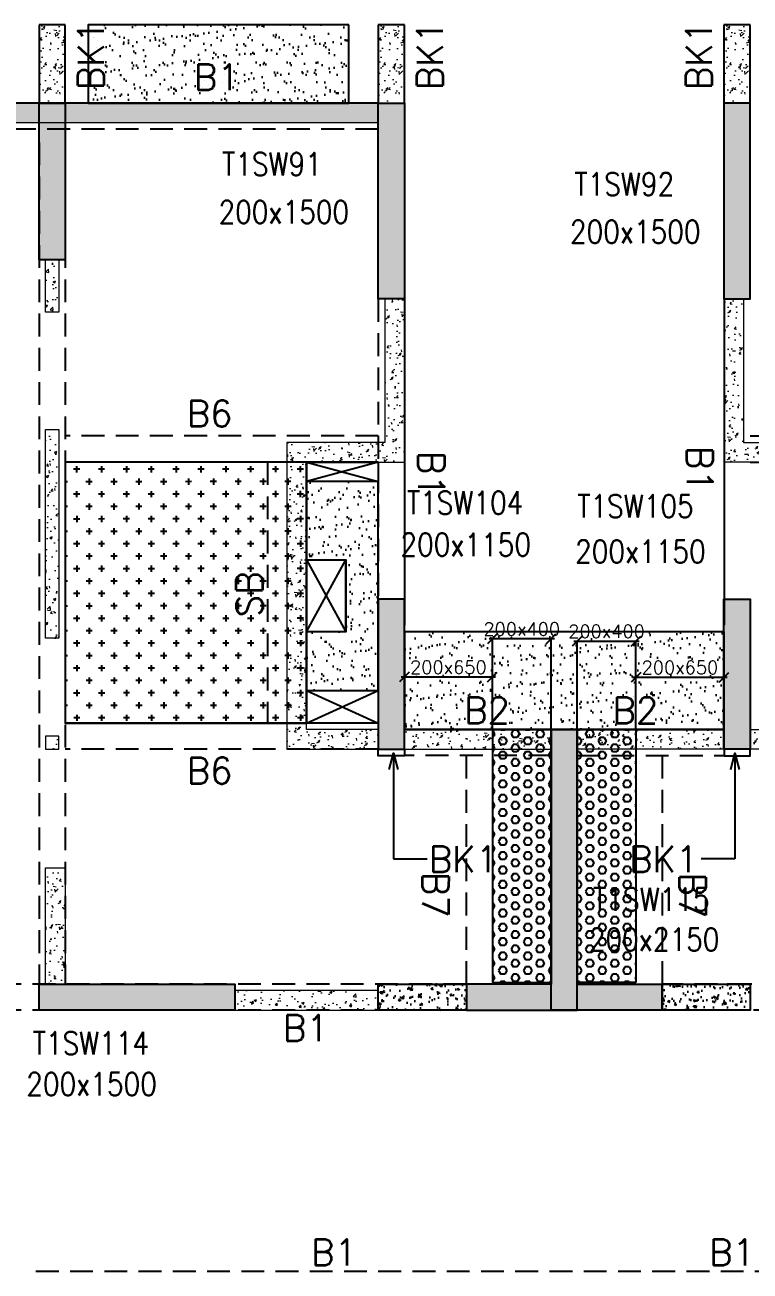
# Model space of a CAD drawing. Header units: millimetres. Extents: x 1078357 to 2594950, y -4969473 to -4636555.
# Drawn here: x 1769966 to 1775525, y -4667131 to -4657581 of the extents above; entities that cross this region are included whole.
import ezdxf

# ---------------------------------------------------------------- set-up
doc = ezdxf.new("R2010")
doc.units = ezdxf.units.MM
doc.header["$PDMODE"] = 35
for name, pattern in [('CONTINOUS', [0]), ('HIDDEN', [0.375, 0.25, -0.125]), ('New Retail block$0$CONTINOUS', [0])]:
    doc.linetypes.add(name, pattern=pattern)
doc.layers.get('0').update_dxf_attribs({"lineweight": 0})
doc.layers.get('Defpoints').update_dxf_attribs({"lineweight": 0})
for name, color, linetype, lineweight in [('A-_ANOTDIMA_D-', 6, 'Continuous', 13), ('COL. NO.', 30, 'Continuous', 25), ('COL. SIZE', 7, 'Continuous', 25), ('DIM', 9, 'Continuous', 25), ('HATCH', 8, 'Continuous', 30), ('RCC UPSTAND', 43, 'Continuous', 30), ('S-NON STR RCC WALL', 8, 'Continuous', 0)]:
    doc.layers.add(name, color=color, linetype=linetype, lineweight=lineweight)
for name, color, linetype in [('B-200x325', 201, 'HIDDEN'), ('B-200x375', 41, 'HIDDEN'), ('B-200x650', 241, 'HIDDEN'), ('B-300xSLAB THK.', 151, 'Continuous'), ('BK1-200x650', 241, 'HIDDEN'), ('DC BEAM NO.', 7, 'Continuous'), ('DROP SLAB', 8, 'Continuous'), ('NON STR. RCC WALL', 6, 'Continuous'), ('S-COLUMN_SHEAR WALL', 1, 'Continuous'), ('S-PROJECTION', 54, 'New Retail block$0$CONTINOUS'), ('SLAB FOLD', 8, 'Continuous')]:
    doc.layers.add(name, color=color, linetype=linetype)
doc.styles.add('Roman', font='romans')
doc.styles.add('ROMANS', font='romans.shx', dxfattribs={"width": 0.85})
doc.dimstyles.new('HARESH', dxfattribs={"dimtxt": 150, "dimasz": 75, "dimexe": 0, "dimexo": 0, "dimgap": 25, "dimtad": 1, "dimdec": 0, "dimdsep": 46, "dimtxsty": 'Roman', "dimblk": 'OBLIQUE', "dimcen": 225, "dimdle": 25, "dimclrd": 2, "dimclre": 2, "dimclrt": 7, "dimadec": 8, "dimazin": 1, "dimtfac": 1, "dimtdec": 0, "dimtmove": 0, "dimatfit": 0, "dimfxl": 1, "dimlwd": -1, "dimlwe": -1, "dimarcsym": 0})
pattern_1 = [(50, (-4642745.6, 23291591.78), (182.184669, -15.9390855), [19.05, -209.55]), (355, (-4642745.6, 23291591.78), (-35.2434214, 191.0568452), [15.24, -167.6405842]), (100.4514447, (-4642730.41, 23291590.45), (146.9412471, 175.1177519), [16.1900088, -178.0902446]), (46.1842, (-4642745.6, 23291642.58), (271.0790409, -42.042328), [28.575, -314.325]), (96.6355576, (-4642723, 23291639.08), (237.404134, 247.4261246), [24.2850231, -267.1356082]), (351.1841512, (-4642745.6, 23291642.58), (237.404134, 247.4261246), [22.859967, -251.459732]), (21, (-4642720.2, 23291629.88), (151.6143913, -102.2651982), [19.05, -209.55]), (326, (-4642720.2, 23291629.88), (61.8020283, 184.1879661), [15.24, -167.64]), (71.451445, (-4642707.56, 23291621.36), (213.4164193, 81.9227689), [16.1900088, -178.0899376]), (37.5, (-4642745.6, 23291591.78), (3.08860325, 84.55503887), [0, -165.608, 0, -170.18, 0, -168.275]), (7.5, (-4642745.6, 23291591.78), (66.8196625, 100.18057482), [0, -97.028, 0, -161.798, 0, -64.135]), (327.5, (-4642802.24, 23291591.78), (135.59059517, -5.728744), [0, -63.5, 0, -198.12, 0, -262.89]), (317.5, (-4642827.64, 23291591.78), (148.1291814, 25.42649103), [0, -82.55, 0, -131.572, 0, -186.69])]
pattern_2 = [(180, (1699349.81, -4476175.835), (-7e-15, -54.992613), [31.75, -63.5]), (300, (1699349.81, -4476175.835), (47.625, 27.496307), [31.75, -63.5]), (240, (1699318.06, -4476175.835), (47.625, -27.496307), [31.75, -63.5])]

# ---------------------------------------------------------------- blocks, each defined once
blk = doc.blocks.new('_Oblique')
at = {"color": 0, "linetype": 'ByBlock', "lineweight": -2}
blk.add_line((-0.5, -0.5), (0.5, 0.5), dxfattribs=at)
blk = doc.blocks.new('*D1420')
at = {"layer": 'Defpoints', "color": 0, "ltscale": 700, "transparency": 16777216}
for p in [(1773549.3, -4662285.3), (1773549.3, -4662980.3, 0), (1773999.4, -4662980.3, 0)]:
    blk.add_point(p, dxfattribs=at)
at = {"layer": 'DIM', "color": 2, "ltscale": 700, "transparency": 16777216}
for p, q in [((1774024.4, -4662285.3), (1773524.3, -4662285.3)), ((1773549.3, -4662980.3), (1773549.3, -4662285.3)), ((1773999.4, -4662980.3), (1773999.4, -4662285.3))]:
    blk.add_line(p, q, dxfattribs=at)
at = {"layer": 'DIM', "color": 2, "ltscale": 700, "transparency": 16777216, "xscale": 75, "yscale": 75, "zscale": 75, "rotation": 180}
blk.add_blockref('_Oblique', (1773549.3, -4662285.3), dxfattribs=at)
at = {"layer": 'DIM', "color": 2, "ltscale": 700, "transparency": 16777216, "xscale": 75, "yscale": 75, "zscale": 75}
blk.add_blockref('_Oblique', (1773999.4, -4662285.3), dxfattribs=at)
at = {"layer": 'DIM', "color": 7, "ltscale": 700, "transparency": 16777216, "insert": (1773774.4, -4662210.3), "char_height": 150, "attachment_point": 5, "style": 'Roman'}
blk.add_mtext('{\\H0.666667x;200x400}', dxfattribs=at)
blk = doc.blocks.new('*D1421')
at = {"layer": 'Defpoints', "color": 0, "ltscale": 700, "transparency": 16777216}
for p in [(1772874.7, -4662578.2), (1772874.7, -4662980.3, 0), (1773549.3, -4662980.3, 0)]:
    blk.add_point(p, dxfattribs=at)
at = {"layer": 'DIM', "color": 2, "ltscale": 700, "transparency": 16777216}
for p, q in [((1773574.3, -4662578.2), (1772849.7, -4662578.2)), ((1772874.7, -4662980.3), (1772874.7, -4662578.2)), ((1773549.3, -4662980.3), (1773549.3, -4662578.2))]:
    blk.add_line(p, q, dxfattribs=at)
at = {"layer": 'DIM', "color": 2, "ltscale": 700, "transparency": 16777216, "xscale": 75, "yscale": 75, "zscale": 75, "rotation": 180}
blk.add_blockref('_Oblique', (1772874.7, -4662578.2), dxfattribs=at)
at = {"layer": 'DIM', "color": 2, "ltscale": 700, "transparency": 16777216, "xscale": 75, "yscale": 75, "zscale": 75}
blk.add_blockref('_Oblique', (1773549.3, -4662578.2), dxfattribs=at)
at = {"layer": 'DIM', "color": 7, "ltscale": 700, "transparency": 16777216, "insert": (1773212, -4662503.2), "char_height": 150, "attachment_point": 5, "style": 'Roman'}
blk.add_mtext('{\\H0.666667x;200x650}', dxfattribs=at)
blk = doc.blocks.new('*D1422')
at = {"layer": 'Defpoints', "color": 0, "ltscale": 700, "transparency": 16777216}
for p in [(1774649.6, -4662303.5), (1774199.5, -4662980.3, 0), (1774649.6, -4662980.3, 0)]:
    blk.add_point(p, dxfattribs=at)
at = {"layer": 'DIM', "color": 2, "ltscale": 700, "transparency": 16777216}
for p, q in [((1774174.5, -4662303.5), (1774674.6, -4662303.5)), ((1774199.5, -4662980.3), (1774199.5, -4662303.5)), ((1774649.6, -4662980.3), (1774649.6, -4662303.5))]:
    blk.add_line(p, q, dxfattribs=at)
at = {"layer": 'DIM', "color": 2, "ltscale": 700, "transparency": 16777216, "xscale": 75, "yscale": 75, "zscale": 75, "rotation": 180}
blk.add_blockref('_Oblique', (1774199.5, -4662303.5), dxfattribs=at)
at = {"layer": 'DIM', "color": 2, "ltscale": 700, "transparency": 16777216, "xscale": 75, "yscale": 75, "zscale": 75}
blk.add_blockref('_Oblique', (1774649.6, -4662303.5), dxfattribs=at)
at = {"layer": 'DIM', "color": 7, "ltscale": 700, "transparency": 16777216, "insert": (1774424.5, -4662228.5), "char_height": 150, "attachment_point": 5, "style": 'Roman'}
blk.add_mtext('{\\H0.666667x;200x400}', dxfattribs=at)
blk = doc.blocks.new('*D1423')
at = {"layer": 'Defpoints', "color": 0, "ltscale": 700, "transparency": 16777216}
for p in [(1775324.5, -4662580.2), (1774649.6, -4662980.3, 0), (1775324.5, -4662980.3, 0)]:
    blk.add_point(p, dxfattribs=at)
at = {"layer": 'DIM', "color": 2, "ltscale": 700, "transparency": 16777216}
for p, q in [((1774624.6, -4662580.2), (1775349.5, -4662580.2)), ((1774649.6, -4662980.3), (1774649.6, -4662580.2)), ((1775324.5, -4662980.3), (1775324.5, -4662580.2))]:
    blk.add_line(p, q, dxfattribs=at)
at = {"layer": 'DIM', "color": 2, "ltscale": 700, "transparency": 16777216, "xscale": 75, "yscale": 75, "zscale": 75, "rotation": 180}
blk.add_blockref('_Oblique', (1774649.6, -4662580.2), dxfattribs=at)
at = {"layer": 'DIM', "color": 2, "ltscale": 700, "transparency": 16777216, "xscale": 75, "yscale": 75, "zscale": 75}
blk.add_blockref('_Oblique', (1775324.5, -4662580.2), dxfattribs=at)
at = {"layer": 'DIM', "color": 7, "ltscale": 700, "transparency": 16777216, "insert": (1774987, -4662505.2), "char_height": 150, "attachment_point": 5, "style": 'Roman'}
blk.add_mtext('{\\H0.666667x;200x650}', dxfattribs=at)
blk = doc.blocks.new('G$CD63B60BD')
at = {"layer": 'COL. NO.', "linetype": 'Continuous', "style": 'ROMANS', "width": 0.85}
for s, p in [('T1SW91', (74827, 15346.4, -320.4)), ('T1SW92', (77527.8, 15192.3, -320.4)), ('T1SW104', (76243.9, 12750.9, -320.4)), ('T1SW105', (77549.6, 12724.9, -320.4)), ('T1SW115', (77671.7, 9711.4, -320.4)), ('T1SW114', (73375.6, 8609.2, -320.4))]:
    blk.add_text(s, height=175, dxfattribs=at).set_placement(p)
at = {"layer": 'COL. SIZE', "linetype": 'Continuous', "style": 'ROMANS', "width": 0.85}
for s, p in [('200x1500', (74800.3, 14978.9, -320.4)), ('200x1500', (77494, 14827.7, -320.4)), ('200x1150', (76194.8, 12430, -320.4)), ('200x1150', (77533.7, 12377.4, -320.4)), ('200x2150', (77639.1, 9404, -320.4)), ('200x1500', (73326.5, 8295.7, -320.4))]:
    blk.add_text(s, height=175, dxfattribs=at).set_placement(p)

msp = doc.modelspace()

# ---------------------------------------------------------------- hatches: boundary and pattern name
at = {"layer": 'DROP SLAB'}
h = msp.add_hatch(dxfattribs=at)
h.set_pattern_fill('CROSS', color=8, scale=15, angle=179.96921)
h.set_pattern_definition([(180.03079016, (-2664991.8, 14063544.76), (-95.1987999, -95.3011726), [47.625, -142.875]), (270.03079016, (-2665015.62, 14063568.56), (95.3011726, -95.1987999), [47.625, -142.875])])
h.paths.add_polyline_path([(1772124.4, -4660931.1), (1770274.6, -4660931.1), (1770274.6, -4662930.9), (1772124.4, -4662930.9)])
at = {"layer": 'HATCH'}
h = msp.add_hatch(dxfattribs=at)
h.set_pattern_fill('AR-SAND', color=8, scale=3, angle=179.97015)
h.set_pattern_definition([(37.4701541, (-1203908.67, 9329389.39), (-4.7236114, 146.8264517), [0, -115.824, 0, -129.54, 0, -123.825]), (7.4701541, (-1203908.67, 9329389.4), (134.9689868, 214.9772528), [0, -62.484, 0, -104.394, 0, -40.005]), (327.4701541, (-1204002.4, 9329389.44), (237.2979035, 0.3075449), [0, -38.1, 0, -137.16, 0, -179.07]), (317.4701541, (-1204002.4, 9329389.44), (229.1017424, 66.759465), [0, -19.05, 0, -89.916, 0, -102.87])])
h.paths.add_polyline_path([(1772449.9, -4657580.9), (1770449.9, -4657580.9), (1770449.9, -4658180.8), (1772449.9, -4658180.8)])
h = msp.add_hatch(dxfattribs=at)
h.set_pattern_fill('AR-SAND', color=8, scale=3, angle=0.02985)
h.set_pattern_definition([(37.47015413, (-3259358.95, 18697427.78), (-4.72361136, 146.8264517), [0, -115.824, 0, -129.54, 0, -123.825]), (7.4701541, (-3259358.95, 18697427.78), (134.9689868, 214.9772528), [0, -62.484, 0, -104.394, 0, -40.005]), (327.4701541, (-3259452.67, 18697427.83), (237.2979035, 0.3075449), [0, -38.1, 0, -137.16, 0, -179.07]), (317.4701541, (-3259452.67, 18697427.83), (229.1017424, 66.759465), [0, -19.05, 0, -89.916, 0, -102.87])])
h.paths.add_polyline_path([(1772674.1, -4661080.8), (1772124.1, -4661080.8), (1772124.1, -4661680.9), (1772424, -4661680.9), (1772424, -4662230.8), (1772124.1, -4662230.8), (1772124.1, -4662680.8), (1772674, -4662680.8)])
h = msp.add_hatch(dxfattribs=at)
h.set_pattern_fill('AR-SAND', color=8, scale=3, angle=179.97015)
h.set_pattern_definition([(37.4701541, (-2301133.3, 14013358.49), (-4.72361136, 146.8264517), [0, -115.824, 0, -129.54, 0, -123.825]), (7.4701541, (-2301133.3, 14013358.5), (134.9689868, 214.9772528), [0, -62.484, 0, -104.394, 0, -40.005]), (327.4701541, (-2301227.02, 14013358.54), (237.2979035, 0.3075449), [0, -38.1, 0, -137.16, 0, -179.07]), (317.4701541, (-2301227.02, 14013358.54), (229.1017424, 66.759465), [0, -19.05, 0, -89.916, 0, -102.87])])
h.paths.add_polyline_path([(1775325, -4662230.8), (1772875, -4662230.8), (1772875, -4662980.8), (1775325, -4662980.8)])
h = msp.add_hatch(dxfattribs=at)
h.set_pattern_fill('AR-SAND', color=8, scale=3, angle=179.97015)
h.set_pattern_definition([(37.4701541, (-2301133.39, 14013358.49), (-4.72361136, 146.8264517), [0, -115.824, 0, -129.54, 0, -123.825]), (7.4701541, (-2301133.39, 14013358.5), (134.9689868, 214.9772528), [0, -62.484, 0, -104.394, 0, -40.005]), (327.4701541, (-2301227.11, 14013358.54), (237.2979035, 0.3075449), [0, -38.1, 0, -137.16, 0, -179.07]), (317.4701541, (-2301227.11, 14013358.54), (229.1017424, 66.759465), [0, -19.05, 0, -89.916, 0, -102.87])])
h.paths.add_polyline_path([(1775324.9, -4662380.9), (1772874.9, -4662380.9), (1772874.9, -4662980.8), (1775324.9, -4662980.8)])
at = {"layer": 'RCC UPSTAND'}
h = msp.add_hatch(dxfattribs=at)
h.set_pattern_fill('AR-CONC', color=8, scale=20, angle=90)
h.set_pattern_definition([(140, (-1435700.34, -7202350.43), (12.550427, 143.4520365), [15, -165]), (85, (-1435700.34, -7202350.43), (-150.438427, -27.7502667), [12, -132]), (190.4514445, (-1435699.3, -7202338.48), (-137.887998, 115.7017693), [12.7480384, -140.2284224]), (136.1842, (-1435740.34, -7202350.43), (33.103856, 213.448266), [22.5, -247.5]), (186.6356355, (-1435737.59, -7202332.65), (-194.82372, 186.932389), [19.122068, -210.342752]), (81.184164, (-1435740.34, -7202350.43), (-194.82372, 186.932389), [18, -198]), (111, (-1435730.34, -7202330.43), (80.523778, 119.3814104), [15, -165]), (56, (-1435730.34, -7202330.43), (-145.030009, 48.6630664), [12, -132]), (161.4514447, (-1435723.63, -7202320.49), (-64.5062306, 168.0444753), [12.748038, -140.2284224]), (127.5, (-1435700.345, -7202350.435), (-66.57877077, 2.43197106), [0, -130.4, 0, -134, 0, -132.5]), (97.5, (-1435700.345, -7202350.435), (-78.8823424, 52.6139075), [0, -76.4, 0, -127.4, 0, -50.5]), (57.5, (-1435700.345, -7202395.035), (4.51097435, 106.7644872), [0, -50, 0, -156, 0, -207]), (47.5, (-1435700.34, -7202415.035), (-20.0209965, 116.6372339), [0, -65, 0, -103.6, 0, -147])])
h.paths.add_polyline_path([(1773349.7, -4664931), (1773349.7, -4665131), (1772674.7, -4665130.9), (1772674.7, -4664930.9)])
h = msp.add_hatch(dxfattribs=at)
h.set_pattern_fill('AR-CONC', color=8, scale=20, angle=90)
h.set_pattern_definition([(140, (-1434175.35, -7202350.44), (12.550427, 143.4520365), [15, -165]), (85, (-1434175.35, -7202350.44), (-150.438427, -27.7502667), [12, -132]), (190.4514445, (-1434174.3, -7202338.48), (-137.887998, 115.7017693), [12.7480384, -140.2284224]), (136.1842, (-1434215.35, -7202350.44), (33.103856, 213.448266), [22.5, -247.5]), (186.6356355, (-1434212.59, -7202332.65), (-194.82372, 186.932389), [19.122068, -210.342752]), (81.184164, (-1434215.35, -7202350.44), (-194.82372, 186.932389), [18, -198]), (111, (-1434205.35, -7202330.44), (80.523778, 119.3814104), [15, -165]), (56, (-1434205.35, -7202330.44), (-145.030009, 48.6630664), [12, -132]), (161.4514447, (-1434198.64, -7202320.49), (-64.5062306, 168.0444753), [12.748038, -140.2284224]), (127.5, (-1434175.346, -7202350.436), (-66.57877077, 2.43197106), [0, -130.4, 0, -134, 0, -132.5]), (97.5, (-1434175.346, -7202350.436), (-78.8823424, 52.6139075), [0, -76.4, 0, -127.4, 0, -50.5]), (57.5, (-1434175.346, -7202395.036), (4.51097435, 106.7644872), [0, -50, 0, -156, 0, -207]), (47.5, (-1434175.35, -7202415.04), (-20.0209965, 116.6372339), [0, -65, 0, -103.6, 0, -147])])
h.paths.add_polyline_path([(1775524.7, -4664930.9), (1775524.7, -4665130.9), (1774849.7, -4665131), (1774849.7, -4664931)])
at = {"layer": 'S-COLUMN_SHEAR WALL', "lineweight": 25}
h = msp.add_hatch(color=1, dxfattribs=at)
h.dxf.hatch_style = 1
h.paths.add_polyline_path([(1770074.7, -4659380.9), (1770274.7, -4659380.9), (1770274.7, -4658180.9), (1770074.7, -4658180.9)])
at = {"layer": 'S-COLUMN_SHEAR WALL', "lineweight": 25, "extrusion": (-1.00316e-06, 2.11765e-11, 1)}
h = msp.add_hatch(color=1, dxfattribs=at)
h.dxf.hatch_style = 1
h.paths.add_polyline_path([(1772674.7, -4658180.9), (1772874.7, -4658180.9), (1772874.7, -4659680.8), (1772674.7, -4659680.8)])
at = {"layer": 'S-COLUMN_SHEAR WALL', "lineweight": 25, "extrusion": (1.00316e-06, 1.91639e-11, 1)}
h = msp.add_hatch(color=1, dxfattribs=at)
h.dxf.hatch_style = 1
h.paths.add_polyline_path([(1775524.7, -4658180.9), (1775324.7, -4658180.9), (1775324.7, -4659680.8), (1775524.7, -4659680.8)])
at = {"layer": 'S-COLUMN_SHEAR WALL', "lineweight": 25, "extrusion": (-1.00316e-06, 2.11765e-11, 1)}
h = msp.add_hatch(color=1, dxfattribs=at)
h.dxf.hatch_style = 1
h.paths.add_polyline_path([(1772674.7, -4663130.9), (1772874.7, -4663130.9), (1772874.7, -4661980.9), (1772674.7, -4661980.9)])
at = {"layer": 'S-COLUMN_SHEAR WALL', "lineweight": 25, "extrusion": (1.00316e-06, 1.91639e-11, 1)}
h = msp.add_hatch(color=1, dxfattribs=at)
h.dxf.hatch_style = 1
h.paths.add_polyline_path([(1775524.7, -4663130.9), (1775324.7, -4663130.9), (1775324.7, -4661980.9), (1775524.7, -4661980.9)])
at = {"layer": 'S-COLUMN_SHEAR WALL', "lineweight": 25}
h = msp.add_hatch(color=1, dxfattribs=at)
h.dxf.hatch_style = 1
h.paths.add_polyline_path([(1773999.7, -4664931), (1773349.7, -4664931), (1773349.7, -4665131), (1774199.7, -4665131), (1774199.7, -4662981), (1773999.7, -4662981)])
at = {"layer": 'S-COLUMN_SHEAR WALL', "lineweight": 25, "extrusion": (1.00316e-06, 1.91639e-11, 1)}
h = msp.add_hatch(color=1, dxfattribs=at)
h.dxf.hatch_style = 1
h.paths.add_polyline_path([(1774199.7, -4664931), (1774849.7, -4664931), (1774849.7, -4665131), (1773999.7, -4665131), (1773999.7, -4662981), (1774199.7, -4662981)])
at = {"layer": 'S-COLUMN_SHEAR WALL', "lineweight": 25}
h = msp.add_hatch(color=1, dxfattribs=at)
h.dxf.hatch_style = 1
h.paths.add_polyline_path([(1770074.7, -4664930.8), (1771574.7, -4664930.8), (1771574.7, -4665130.8), (1770074.7, -4665130.8)])
at = {"layer": 'S-NON STR RCC WALL'}
h = msp.add_hatch(dxfattribs=at)
h.set_pattern_fill('AR-CONC', color=256, angle=180)
h.set_pattern_definition([(50, (-6763770.12, 32897507.37), (182.184669, -15.93908554), [19.05, -209.55]), (355, (-6763770.12, 32897507.37), (-35.2434214, 191.0568452), [15.24, -167.6405842]), (100.4514447, (-6763754.94, 32897506.04), (146.9412471, 175.1177519), [16.1900088, -178.0902446]), (46.1842, (-6763770.12, 32897558.17), (271.0790409, -42.0423279), [28.575, -314.325]), (96.6355576, (-6763747.53, 32897554.67), (237.404134, 247.4261246), [24.2850231, -267.1356082]), (351.1841512, (-6763770.12, 32897558.17), (237.404134, 247.4261246), [22.859967, -251.459732]), (21, (-6763744.72, 32897545.47), (151.61439127, -102.2651982), [19.05, -209.55]), (326, (-6763744.72, 32897545.47), (61.80202835, 184.1879661), [15.24, -167.64]), (71.451445, (-6763732.09, 32897536.95), (213.4164193, 81.9227689), [16.1900088, -178.0899376]), (37.5, (-6763770.124, 32897507.37), (3.08860325, 84.55503887), [0, -165.608, 0, -170.18, 0, -168.275]), (7.5, (-6763770.12, 32897507.37), (66.8196625, 100.18057482), [0, -97.028, 0, -161.798, 0, -64.135]), (327.5, (-6763826.766, 32897507.37), (135.59059517, -5.72874399), [0, -63.5, 0, -198.12, 0, -262.89]), (317.5, (-6763852.17, 32897507.37), (148.1291814, 25.42649103), [0, -82.55, 0, -131.572, 0, -186.69])])
h.paths.add_polyline_path([(1770274.6, -4658180.8), (1770274.6, -4657580.8), (1770074.7, -4657580.8), (1770074.7, -4658180.8), (1770274.6, -4658180.8)], is_closed=False)
h = msp.add_hatch(dxfattribs=at)
h.set_pattern_fill('AR-CONC', color=256, angle=180)
h.set_pattern_definition([(50, (-6761170.1, 32897507.36), (182.184669, -15.93908554), [19.05, -209.55]), (355, (-6761170.1, 32897507.36), (-35.2434214, 191.0568452), [15.24, -167.6405842]), (100.4514447, (-6761154.92, 32897506.04), (146.9412471, 175.1177519), [16.1900088, -178.0902446]), (46.1842, (-6761170.1, 32897558.16), (271.0790409, -42.0423279), [28.575, -314.325]), (96.6355576, (-6761147.51, 32897554.66), (237.404134, 247.4261246), [24.2850231, -267.1356082]), (351.1841512, (-6761170.1, 32897558.16), (237.404134, 247.4261246), [22.859967, -251.459732]), (21, (-6761144.7, 32897545.46), (151.61439127, -102.2651982), [19.05, -209.55]), (326, (-6761144.7, 32897545.46), (61.80202835, 184.1879661), [15.24, -167.64]), (71.451445, (-6761132.07, 32897536.94), (213.4164193, 81.9227689), [16.1900088, -178.0899376]), (37.5, (-6761170.104, 32897507.364), (3.08860325, 84.55503887), [0, -165.608, 0, -170.18, 0, -168.275]), (7.5, (-6761170.1, 32897507.36), (66.8196625, 100.18057482), [0, -97.028, 0, -161.798, 0, -64.135]), (327.5, (-6761226.746, 32897507.364), (135.59059517, -5.72874399), [0, -63.5, 0, -198.12, 0, -262.89]), (317.5, (-6761252.15, 32897507.36), (148.1291814, 25.42649103), [0, -82.55, 0, -131.572, 0, -186.69])])
h.paths.add_polyline_path([(1772874.7, -4658180.8), (1772874.7, -4657580.8), (1772674.7, -4657580.8), (1772674.7, -4658180.8), (1772874.7, -4658180.8)], is_closed=False)
h = msp.add_hatch(dxfattribs=at)
h.set_pattern_fill('AR-CONC', color=256, angle=180)
h.set_pattern_definition([(50, (-6758520.12, 32897507.37), (182.184669, -15.93908554), [19.05, -209.55]), (355, (-6758520.12, 32897507.37), (-35.2434214, 191.0568452), [15.24, -167.6405842]), (100.4514447, (-6758504.94, 32897506.05), (146.9412471, 175.1177519), [16.1900088, -178.0902446]), (46.1842, (-6758520.12, 32897558.17), (271.0790409, -42.0423279), [28.575, -314.325]), (96.6355576, (-6758497.53, 32897554.67), (237.404134, 247.4261246), [24.2850231, -267.1356082]), (351.1841512, (-6758520.12, 32897558.17), (237.404134, 247.4261246), [22.859967, -251.459732]), (21, (-6758494.72, 32897545.47), (151.61439127, -102.2651982), [19.05, -209.55]), (326, (-6758494.72, 32897545.47), (61.80202835, 184.1879661), [15.24, -167.64]), (71.451445, (-6758482.09, 32897536.95), (213.4164193, 81.9227689), [16.1900088, -178.0899376]), (37.5, (-6758520.124, 32897507.374), (3.08860325, 84.55503887), [0, -165.608, 0, -170.18, 0, -168.275]), (7.5, (-6758520.12, 32897507.37), (66.8196625, 100.18057482), [0, -97.028, 0, -161.798, 0, -64.135]), (327.5, (-6758576.766, 32897507.374), (135.59059517, -5.72874399), [0, -63.5, 0, -198.12, 0, -262.89]), (317.5, (-6758602.17, 32897507.37), (148.1291814, 25.42649103), [0, -82.55, 0, -131.572, 0, -186.69])])
h.paths.add_polyline_path([(1775524.6, -4658180.8), (1775524.6, -4657580.8), (1775324.7, -4657580.8), (1775324.7, -4658180.8), (1775524.6, -4658180.8)], is_closed=False)
h = msp.add_hatch(dxfattribs=at)
h.set_pattern_fill('AR-CONC', color=256, angle=180)
h.set_pattern_definition([(50, (-3545520.88, 18607572.6), (182.184669, -15.9390855), [19.05, -209.55]), (355, (-3545520.88, 18607572.6), (-35.2434214, 191.0568452), [15.24, -167.6405842]), (100.4514447, (-3545505.7, 18607571.27), (146.9412471, 175.1177519), [16.1900088, -178.0902446]), (46.1842, (-3545520.88, 18607623.4), (271.0790409, -42.042328), [28.575, -314.325]), (96.6355576, (-3545498.3, 18607619.9), (237.404134, 247.4261246), [24.285023, -267.135608]), (351.1841512, (-3545520.88, 18607623.4), (237.404134, 247.4261246), [22.859967, -251.459732]), (21, (-3545495.48, 18607610.7), (151.6143913, -102.2651982), [19.05, -209.55]), (326, (-3545495.48, 18607610.7), (61.8020283, 184.1879661), [15.24, -167.64]), (71.451445, (-3545482.85, 18607602.17), (213.4164193, 81.9227689), [16.1900088, -178.0899376]), (37.5, (-3545520.88, 18607572.596), (3.08860325, 84.55503887), [0, -165.608, 0, -170.18, 0, -168.275]), (7.5, (-3545520.88, 18607572.6), (66.8196625, 100.18057482), [0, -97.028, 0, -161.798, 0, -64.135]), (327.5, (-3545577.52, 18607572.596), (135.59059517, -5.728744), [0, -63.5, 0, -198.12, 0, -262.89]), (317.5, (-3545602.92, 18607572.6), (148.1291814, 25.42649103), [0, -82.55, 0, -131.572, 0, -186.69])])
h.paths.add_polyline_path([(1772349.9, -4658180.8), (1772674.9, -4658180.8), (1772674.9, -4658330.9), (1772349.9, -4658330.9)])
h.paths.add_polyline_path([(1770549.9, -4658180.9), (1772349.9, -4658180.9), (1772349.9, -4658330.9), (1770549.9, -4658330.9)])
h.paths.add_polyline_path([(1764599.9, -4658180.9), (1765349.9, -4658180.9), (1765349.9, -4658330.9), (1764599.9, -4658330.9)])
h.paths.add_polyline_path([(1765349.9, -4658180.9), (1767149.9, -4658180.9), (1767149.9, -4658330.9), (1765349.9, -4658330.9)])
h.paths.add_polyline_path([(1769799.9, -4658180.9), (1770549.9, -4658180.9), (1770549.9, -4658330.9), (1769799.9, -4658330.9)])
h.paths.add_polyline_path([(1767999.9, -4658180.8), (1769799.9, -4658180.8), (1769799.9, -4658330.9), (1767999.9, -4658330.9)])
h.paths.add_polyline_path([(1762477.8, -4658180.9), (1762799.9, -4658180.9), (1762799.9, -4658330.9), (1762477.8, -4658330.9)])
h.paths.add_polyline_path([(1767149.9, -4658180.9), (1767474.9, -4658180.9), (1767474.9, -4658330.9), (1767149.9, -4658330.9)])
h.paths.add_polyline_path([(1767674.9, -4658180.9), (1767999.9, -4658180.9), (1767999.9, -4658330.9), (1767674.9, -4658330.9)])
h.paths.add_polyline_path([(1762799.9, -4658180.9), (1764599.9, -4658180.9), (1764599.9, -4658330.9), (1762799.9, -4658330.9)])
h = msp.add_hatch(dxfattribs=at)
h.set_pattern_fill('AR-CONC', color=256, angle=180)
h.set_pattern_definition([(50, (1770188.12, -4712688.38), (182.18467, -15.9391), [19.05, -209.55]), (355, (1770188.12, -4712688.38), (-35.2434, 191.05685), [15.24, -167.6406]), (100.45144, (1770203.3, -4712689.7), (146.94125, 175.11775), [16.19, -178.09024]), (46.1842, (1770188.12, -4712637.58), (271.079, -42.0423), [28.575, -314.325]), (96.63556, (1770210.7, -4712641.08), (237.4041, 247.4261), [24.285, -267.1356]), (351.18415, (1770188.12, -4712637.58), (237.4041, 247.4261), [22.86, -251.4597]), (21, (1770213.52, -4712650.28), (151.6144, -102.2652), [19.05, -209.55]), (326, (1770213.52, -4712650.28), (61.802, 184.18797), [15.24, -167.64]), (71.45144, (1770226.16, -4712658.8), (213.4164, 81.92277), [16.19, -178.08994]), (37.5, (1770188.12, -4712688.38), (3.0886, 84.55504), [0, -165.608, 0, -170.18, 0, -168.275]), (7.5, (1770188.12, -4712688.38), (66.81966, 100.18057), [0, -97.028, 0, -161.798, 0, -64.135]), (327.5, (1770131.48, -4712688.38), (135.590595, -5.72874), [0, -63.5, 0, -198.12, 0, -262.89]), (317.5, (1770106.08, -4712688.38), (148.12918, 25.4265), [0, -82.55, 0, -131.572, 0, -186.69])])
h.paths.add_polyline_path([(1770124.9, -4659380.9), (1770224.9, -4659380.9), (1770224.9, -4659780.9), (1770124.9, -4659780.9)])
h = msp.add_hatch(dxfattribs=at)
h.set_pattern_fill('AR-CONC', color=256)
h.set_pattern_definition(pattern_1)
h.paths.add_polyline_path([(1771974.9, -4660780.9), (1771974.9, -4663130.9), (1772674.9, -4663130.9), (1772674.9, -4662980.9), (1772124.9, -4662980.9), (1772124.9, -4660930.9), (1772874.9, -4660930.9), (1772874.9, -4659680.8), (1772724.9, -4659680.8), (1772724.9, -4660780.9)])
h = msp.add_hatch(dxfattribs=at)
h.set_pattern_fill('AR-CONC', color=256, angle=180)
h.set_pattern_definition(pattern_1)
h.paths.add_polyline_path([(1776224.9, -4660780.9), (1776224.9, -4663130.9), (1775524.9, -4663130.9), (1775524.9, -4662980.9), (1776074.9, -4662980.9), (1776074.9, -4660930.9), (1775324.9, -4660930.9), (1775324.9, -4659680.8), (1775474.9, -4659680.8), (1775474.9, -4660780.9)])
h = msp.add_hatch(dxfattribs=at)
h.set_pattern_fill('AR-CONC', color=256, angle=180)
h.set_pattern_definition([(50, (2867412.84, -9396707.56), (182.184669, -15.9390855), [19.05, -209.55]), (355, (2867412.84, -9396707.56), (-35.2434214, 191.056845), [15.24, -167.640584]), (100.4514447, (2867428.02, -9396708.9), (146.941247, 175.117752), [16.190009, -178.0902446]), (46.1842, (2867412.84, -9396656.76), (271.079041, -42.042328), [28.575, -314.325]), (96.6355576, (2867435.43, -9396660.27), (237.404134, 247.426125), [24.285023, -267.135608]), (351.184151, (2867412.84, -9396656.76), (237.404134, 247.426125), [22.859967, -251.459732]), (21, (2867438.24, -9396669.46), (151.6143913, -102.265198), [19.05, -209.55]), (326, (2867438.24, -9396669.46), (61.802028, 184.187966), [15.24, -167.64]), (71.451445, (2867450.87, -9396677.99), (213.416419, 81.922769), [16.190009, -178.0899376]), (37.5, (2867412.84, -9396707.564), (3.08860325, 84.5550389), [0, -165.608, 0, -170.18, 0, -168.275]), (7.5, (2867412.84, -9396707.56), (66.8196625, 100.1805748), [0, -97.028, 0, -161.798, 0, -64.135]), (327.5, (2867356.195, -9396707.564), (135.5905952, -5.728744), [0, -63.5, 0, -198.12, 0, -262.89]), (317.5, (2867330.8, -9396707.56), (148.1291814, 25.426491), [0, -82.55, 0, -131.572, 0, -186.69])])
h.paths.add_polyline_path([(1770124.9, -4660680.9), (1770224.9, -4660680.9), (1770224.9, -4662280.9), (1770124.9, -4662280.9)])
h = msp.add_hatch(dxfattribs=at)
h.set_pattern_fill('AR-CONC', color=256)
h.set_pattern_definition(pattern_1)
h.paths.add_polyline_path([(1773999.9, -4662980.9), (1772874.9, -4662980.8), (1772874.9, -4663130.9), (1773999.9, -4663130.9)])
h = msp.add_hatch(dxfattribs=at)
h.set_pattern_fill('AR-CONC', color=256, angle=180)
h.set_pattern_definition(pattern_1)
h.paths.add_polyline_path([(1774199.9, -4662980.9), (1775324.9, -4662980.8), (1775324.9, -4663130.9), (1774199.9, -4663130.9)])
h = msp.add_hatch(dxfattribs=at)
h.set_pattern_fill('AR-CONC', color=256, angle=180)
h.set_pattern_definition([(50, (2867399.62, -9398072.23), (182.184669, -15.9390855), [19.05, -209.55]), (355, (2867399.62, -9398072.23), (-35.2434214, 191.056845), [15.24, -167.640584]), (100.4514447, (2867414.8, -9398073.56), (146.941247, 175.117752), [16.190009, -178.0902446]), (46.1842, (2867399.62, -9398021.43), (271.079041, -42.042328), [28.575, -314.325]), (96.6355576, (2867422.2, -9398024.93), (237.404134, 247.426125), [24.285023, -267.135608]), (351.184151, (2867399.62, -9398021.43), (237.404134, 247.426125), [22.859967, -251.459732]), (21, (2867425.02, -9398034.13), (151.6143913, -102.265198), [19.05, -209.55]), (326, (2867425.02, -9398034.13), (61.802028, 184.187966), [15.24, -167.64]), (71.451445, (2867437.66, -9398042.65), (213.416419, 81.922769), [16.190009, -178.0899376]), (37.5, (2867399.623, -9398072.23), (3.08860325, 84.5550389), [0, -165.608, 0, -170.18, 0, -168.275]), (7.5, (2867399.62, -9398072.23), (66.8196625, 100.1805748), [0, -97.028, 0, -161.798, 0, -64.135]), (327.5, (2867342.98, -9398072.23), (135.5905952, -5.728744), [0, -63.5, 0, -198.12, 0, -262.89]), (317.5, (2867317.58, -9398072.23), (148.1291814, 25.426491), [0, -82.55, 0, -131.572, 0, -186.69])])
h.paths.add_polyline_path([(1770124.9, -4663130.9), (1770224.9, -4663130.9), (1770224.9, -4663030.9), (1770124.9, -4663030.9)])
h = msp.add_hatch(dxfattribs=at)
h.set_pattern_fill('AR-CONC', color=256, angle=180)
h.set_pattern_definition([(50, (-5681410.06, 27975610.96), (182.184669, -15.93908554), [19.05, -209.55]), (355, (-5681410.06, 27975610.96), (-35.2434214, 191.0568452), [15.24, -167.6405842]), (100.4514447, (-5681394.88, 27975609.63), (146.9412471, 175.1177519), [16.1900088, -178.0902446]), (46.1842, (-5681410.06, 27975661.76), (271.0790409, -42.042328), [28.575, -314.325]), (96.6355576, (-5681387.47, 27975658.26), (237.404134, 247.4261246), [24.2850231, -267.1356082]), (351.1841512, (-5681410.06, 27975661.76), (237.404134, 247.4261246), [22.859967, -251.459732]), (21, (-5681384.66, 27975649.06), (151.6143913, -102.2651982), [19.05, -209.55]), (326, (-5681384.66, 27975649.06), (61.8020283, 184.1879661), [15.24, -167.64]), (71.451445, (-5681372.02, 27975640.54), (213.4164193, 81.9227689), [16.1900088, -178.0899376]), (37.5, (-5681410.06, 27975610.96), (3.08860325, 84.55503887), [0, -165.608, 0, -170.18, 0, -168.275]), (7.5, (-5681410.06, 27975610.96), (66.8196625, 100.18057482), [0, -97.028, 0, -161.798, 0, -64.135]), (327.5, (-5681466.7, 27975610.96), (135.59059517, -5.72874399), [0, -63.5, 0, -198.12, 0, -262.89]), (317.5, (-5681492.1, 27975610.96), (148.1291814, 25.42649103), [0, -82.55, 0, -131.572, 0, -186.69])])
h.paths.add_polyline_path([(1770124.9, -4664040.9), (1770274.9, -4664040.9), (1770274.9, -4664930.8), (1770124.9, -4664930.8)])
at = {"layer": 'S-NON STR RCC WALL', "ltscale": 700}
h = msp.add_hatch(dxfattribs=at)
h.set_pattern_fill('AR-CONC', color=256)
h.set_pattern_definition([(50, (1718558.5, -4720954.86), (182.18467, -15.93909), [19.05, -209.55]), (355, (1718558.5, -4720954.86), (-35.2434, 191.05685), [15.24, -167.6406]), (100.45144, (1718573.68, -4720956.18), (146.94125, 175.11775), [16.19, -178.09024]), (46.1842, (1718558.5, -4720904.06), (271.07904, -42.0423), [28.575, -314.325]), (96.63556, (1718581.1, -4720907.56), (237.4041, 247.4261), [24.285, -267.1356]), (351.18415, (1718558.5, -4720904.06), (237.4041, 247.4261), [22.86, -251.4597]), (21, (1718583.9, -4720916.76), (151.6144, -102.2652), [19.05, -209.55]), (326, (1718583.9, -4720916.76), (61.80203, 184.18797), [15.24, -167.64]), (71.45144, (1718596.54, -4720925.28), (213.4164, 81.92277), [16.19, -178.08994]), (37.5, (1718558.5, -4720954.856), (3.088603, 84.55504), [0, -165.608, 0, -170.18, 0, -168.275]), (7.5, (1718558.5, -4720954.86), (66.81966, 100.18057), [0, -97.028, 0, -161.798, 0, -64.135]), (327.5, (1718501.86, -4720954.856), (135.590595, -5.728744), [0, -63.5, 0, -198.12, 0, -262.89]), (317.5, (1718476.46, -4720954.86), (148.12918, 25.4265), [0, -82.55, 0, -131.572, 0, -186.69])])
h.paths.add_polyline_path([(1772674.9, -4664980.9), (1771574.7, -4664980.9), (1771574.7, -4665130.8), (1772674.9, -4665130.8)])
at = {"layer": 'SLAB FOLD', "ltscale": 1000}
h = msp.add_hatch(dxfattribs=at)
h.set_pattern_fill('HEX', color=8, scale=10, angle=180)
h.set_pattern_definition(pattern_2)
h.paths.add_polyline_path([(1773999.8, -4664920.2), (1773549.8, -4664920.2), (1773549.8, -4662980.9), (1773999.8, -4662980.9)])
h = msp.add_hatch(dxfattribs=at)
h.set_pattern_fill('HEX', color=8, scale=10, angle=180)
h.set_pattern_definition(pattern_2)
h.paths.add_polyline_path([(1774649.8, -4664920.7), (1774199.8, -4664920.7), (1774199.8, -4662980.8), (1774649.8, -4662980.8)])

# ---------------------------------------------------------------- linework, layer by layer
at = {"layer": 'B-200x325', "ltscale": 700}
for p, q in [((1772674.7, -4660731.1, 0), (1770274.7, -4660731.1, 0)), ((1775524.6, -4660731.1, 0), (1777924.6, -4660731.1, 0)), ((1772674.5, -4663130.9, 0), (1770274.7, -4663130.9, 0))]:
    msp.add_line(p, q, dxfattribs=at)
at = {"layer": 'B-200x325', "linetype": 'Continuous', "ltscale": 700}
for p, q in [((1772674.7, -4660931.1, 0), (1770274.7, -4660931.1, 0)), ((1775524.6, -4660931.1, 0), (1777924.6, -4660931.1, 0)), ((1772674.5, -4662930.9, 0), (1770274.7, -4662930.9, 0))]:
    msp.add_line(p, q, dxfattribs=at)
at = {"layer": 'B-200x375', "ltscale": 700}
for p, q in [((1773349.5, -4663180.8, 0), (1773349.5, -4664930.8, 0)), ((1774849.8, -4663180.9, 0), (1774849.8, -4664930.9, 0))]:
    msp.add_line(p, q, dxfattribs=at)
at = {"layer": 'B-200x375', "linetype": 'Continuous', "ltscale": 700}
for p, q in [((1773549.5, -4663180.8, 0), (1773549.5, -4664920.2, 0)), ((1774649.8, -4663180.9, 0), (1774649.8, -4664920.2, 0))]:
    msp.add_line(p, q, dxfattribs=at)
at = {"layer": 'B-200x650', "linetype": 'CONTINOUS', "ltscale": 700}
for p, q in [((1770274.6, -4657580.8, 0), (1770074.6, -4657580.8, 0)), ((1770074.6, -4657580.8, 0), (1770074.7, -4658180.8, 0)), ((1770274.6, -4658180.8, 0), (1770274.6, -4657580.8, 0)), ((1772874.6, -4657580.8, 0), (1772674.6, -4657580.8, 0)), ((1772674.6, -4657580.8, 0), (1772674.7, -4658180.8, 0)), ((1772874.6, -4658180.8, 0), (1772874.6, -4657580.8, 0)), ((1775524.6, -4657580.8, 0), (1775324.6, -4657580.8, 0)), ((1775324.6, -4657580.8, 0), (1775324.7, -4658180.8, 0)), ((1775524.6, -4658180.8, 0), (1775524.6, -4657580.8, 0)), ((1772674.9, -4658180.8, 0), (1767674.9, -4658180.8, 0)), ((1772874.9, -4659680.8, 0), (1772874.9, -4662180.9, 0)), ((1775324.9, -4659680.8, 0), (1775324.9, -4662180.9, 0)), ((1775324.9, -4662980.8, 0), (1772874.9, -4662980.8, 0))]:
    msp.add_line(p, q, dxfattribs=at)
at = {"layer": 'B-200x650', "linetype": 'HIDDEN', "ltscale": 700}
for p, q in [((1772674.9, -4658380.8, 0), (1767674.9, -4658380.8, 0)), ((1770074.9, -4658480.9, 0), (1770074.9, -4664930.8, 0)), ((1770274.9, -4658480.9, 0), (1770274.9, -4664930.8, 0)), ((1772674.9, -4659680.8, 0), (1772674.9, -4662180.9, 0)), ((1773999.9, -4663180.8, 0), (1772874.9, -4663180.8, 0)), ((1774199.9, -4663180.8, 0), (1775324.9, -4663180.8, 0)), ((1773349.7, -4664930.8, 0), (1767674.9, -4664930.8, 0)), ((1780524.9, -4664930.8, 0), (1774849.7, -4664930.8, 0)), ((1773349.7, -4665130.8, 0), (1761149.7, -4665130.8, 0)), ((1783074.9, -4665130.8, 0), (1774849.7, -4665130.8, 0)), ((1770049.9, -4667130.8, 0), (1778879.9, -4667130.8, 0))]:
    msp.add_line(p, q, dxfattribs=at)
at = {"layer": 'B-300xSLAB THK.', "linetype": 'HIDDEN', "ltscale": 700}
msp.add_line((1771824.4, -4660931.1, 0), (1771824.4, -4662930.9, 0), dxfattribs=at)
at = {"layer": 'B-300xSLAB THK.', "linetype": 'ByBlock', "ltscale": 700}
msp.add_line((1772124.4, -4660931.1, 0), (1772124.4, -4662930.9, 0), dxfattribs=at)
at = {"layer": 'BK1-200x650', "linetype": 'Continuous', "ltscale": 700, "elevation": 0}
for points in [[(1772674.9, -4663130.9), (1772874.9, -4663130.9), (1772874.9, -4663181), (1772674.9, -4663181)], [(1775524.9, -4663130.9), (1775324.9, -4663130.9), (1775324.9, -4663181), (1775524.9, -4663181)]]:
    msp.add_lwpolyline(points, close=True, dxfattribs=at)
at = {"layer": 'DROP SLAB', "color": 3, "linetype": 'CONTINOUS', "ltscale": 500}
for p, q in [((1772674.4, -4660930.9, 0), (1772124.4, -4661080.9, 0)), ((1772125.2, -4660931.1, 0), (1772674.4, -4661080.9, 0)), ((1772124.7, -4661680.8, 0), (1772424.7, -4662230.8, 0)), ((1772124.7, -4662230.8, 0), (1772424.7, -4661680.8, 0)), ((1772124.8, -4662680.9, 0), (1772674.7, -4662930.9, 0)), ((1772124.8, -4662930.9, 0), (1772674.8, -4662680.9, 0))]:
    msp.add_line(p, q, dxfattribs=at)
at = {"layer": 'DROP SLAB', "color": 3, "linetype": 'CONTINOUS', "ltscale": 500, "elevation": 0}
for points in [[(1772124.4, -4660931.1), (1770274.6, -4660931.1), (1770274.6, -4662930.9), (1772124.4, -4662930.9)], [(1772124.4, -4660931.1), (1772674.4, -4660931.1), (1772674.4, -4661080.9), (1772124.4, -4661080.9)], [(1772124.7, -4661680.8), (1772424.7, -4661680.8), (1772424.7, -4662230.8), (1772124.7, -4662230.8)], [(1772124.8, -4662680.9), (1772674.7, -4662680.9), (1772674.7, -4662930.9), (1772124.8, -4662930.9)]]:
    msp.add_lwpolyline(points, close=True, dxfattribs=at)
at = {"layer": 'NON STR. RCC WALL', "elevation": 0}
for points in [[(1773349.7, -4664931), (1773349.7, -4665131), (1772674.7, -4665130.9), (1772674.7, -4664930.9)], [(1775524.7, -4664930.9), (1775524.7, -4665130.9), (1774849.7, -4665131), (1774849.7, -4664931)]]:
    msp.add_lwpolyline(points, close=True, dxfattribs=at)
at = {"layer": 'S-COLUMN_SHEAR WALL', "color": 1, "lineweight": 25, "elevation": 0}
for points in [[(1770074.7, -4658180.9), (1770274.7, -4658180.9), (1770274.7, -4659380.9), (1770074.7, -4659380.9)], [(1770074.7, -4664930.8), (1771574.7, -4664930.8), (1771574.7, -4665130.8), (1770074.7, -4665130.8)]]:
    msp.add_lwpolyline(points, close=True, dxfattribs=at)
at = {"layer": 'S-COLUMN_SHEAR WALL', "color": 1, "lineweight": 25, "extrusion": (-1.00316e-06, 2.11765e-11, 1), "elevation": -1.8}
for points in [[(1772674.7, -4658180.9), (1772874.7, -4658180.9), (1772874.7, -4659680.8), (1772674.7, -4659680.8)], [(1772674.7, -4663130.9), (1772874.7, -4663130.9), (1772874.7, -4661980.9), (1772674.7, -4661980.9)]]:
    msp.add_lwpolyline(points, close=True, dxfattribs=at)
at = {"layer": 'S-COLUMN_SHEAR WALL', "color": 1, "lineweight": 25, "extrusion": (1.00316e-06, 1.91639e-11, 1), "elevation": 1.8}
for points in [[(1775524.7, -4658180.9), (1775324.7, -4658180.9), (1775324.7, -4659680.8), (1775524.7, -4659680.8)], [(1775524.7, -4663130.9), (1775324.7, -4663130.9), (1775324.7, -4661980.9), (1775524.7, -4661980.9)]]:
    msp.add_lwpolyline(points, close=True, dxfattribs=at)
at = {"layer": 'S-COLUMN_SHEAR WALL', "color": 1, "lineweight": 25, "elevation": 0}
msp.add_lwpolyline([(1773999.7, -4664931), (1773349.7, -4664931), (1773349.7, -4665131), (1774199.7, -4665131), (1774199.7, -4662981), (1773999.7, -4662981), (1773999.7, -4664931)], dxfattribs=at)
at = {"layer": 'S-COLUMN_SHEAR WALL', "color": 1, "lineweight": 25, "extrusion": (1.00316e-06, 1.91639e-11, 1), "elevation": 1.8}
msp.add_lwpolyline([(1774199.7, -4664931), (1774849.7, -4664931), (1774849.7, -4665131), (1773999.7, -4665131), (1773999.7, -4662981), (1774199.7, -4662981), (1774199.7, -4664931)], dxfattribs=at)
at = {"layer": 'S-NON STR RCC WALL', "elevation": 0}
for points in [[(1767674.9, -4658180.8), (1772674.9, -4658180.8), (1772674.9, -4658330.9), (1767674.9, -4658330.8)], [(1770124.9, -4659380.9), (1770224.9, -4659380.9), (1770224.9, -4659780.9), (1770124.9, -4659780.9)], [(1771974.9, -4660780.9), (1771974.9, -4663130.9), (1772674.9, -4663130.9), (1772674.9, -4662980.9), (1772124.9, -4662980.9), (1772124.9, -4660930.9), (1772874.9, -4660930.9), (1772874.9, -4659680.8), (1772724.9, -4659680.8), (1772724.9, -4660780.9)], [(1776224.9, -4660780.9), (1776224.9, -4663130.9), (1775524.9, -4663130.9), (1775524.9, -4662980.9), (1776074.9, -4662980.9), (1776074.9, -4660930.9), (1775324.9, -4660930.9), (1775324.9, -4659680.8), (1775474.9, -4659680.8), (1775474.9, -4660780.9)], [(1773999.9, -4662980.9), (1772874.9, -4662980.8), (1772874.9, -4663130.9), (1773999.9, -4663130.9)], [(1774199.9, -4662980.9), (1775324.9, -4662980.8), (1775324.9, -4663130.9), (1774199.9, -4663130.9)]]:
    msp.add_lwpolyline(points, close=True, dxfattribs=at)
at = {"layer": 'S-NON STR RCC WALL', "ltscale": 700, "elevation": 0}
for points in [[(1770124.9, -4660680.9), (1770224.9, -4660680.9), (1770224.9, -4662280.9), (1770124.9, -4662280.9)], [(1770124.9, -4663130.9), (1770224.9, -4663130.9), (1770224.9, -4663030.9), (1770124.9, -4663030.9)], [(1770124.9, -4664040.9), (1770274.9, -4664040.9), (1770274.9, -4664930.8), (1770124.9, -4664930.8)], [(1772674.9, -4664980.9), (1771574.7, -4664980.9), (1771574.7, -4665130.8), (1772674.9, -4665130.8)]]:
    msp.add_lwpolyline(points, close=True, dxfattribs=at)
at = {"layer": 'S-PROJECTION', "elevation": 0}
for points in [[(1772449.9, -4657580.9), (1770449.9, -4657580.9), (1770449.9, -4658180.8), (1772449.9, -4658180.8)], [(1775325, -4662230.8), (1772875, -4662230.8), (1772875, -4662980.8), (1775325, -4662980.8)]]:
    msp.add_lwpolyline(points, close=True, dxfattribs=at)
at = {"layer": 'SLAB FOLD', "color": 8, "ltscale": 1000, "elevation": 0}
msp.add_lwpolyline([(1772674.1, -4661080.8), (1772124.1, -4661080.8), (1772124.1, -4661680.9), (1772424, -4661680.9), (1772424, -4662230.8), (1772124.1, -4662230.8), (1772124.1, -4662680.8), (1772674, -4662680.8), (1772674.1, -4661080.8)], dxfattribs=at)
for points in [[(1773549.7, -4664920.2), (1773999.7, -4664920.2), (1773999.7, -4662980.9), (1773549.7, -4662980.9)], [(1774650, -4664920.2), (1774199.8, -4664920.2), (1774199.8, -4662980.9), (1774650, -4662980.9)]]:
    msp.add_lwpolyline(points, close=True, dxfattribs=at)

# ---------------------------------------------------------------- block references
at = {"layer": 'A-_ANOTDIMA_D-', "color": 2, "ltscale": 700}
msp.add_blockref('G$CD63B60BD', (1696650, -4674080.9, 0), dxfattribs=at)

# ---------------------------------------------------------------- texts
at = {"layer": 'B-200x325', "linetype": 'Continuous', "ltscale": 700, "style": 'ROMANS'}
for p in [(1771205.1, -4660659, -2.7), (1771205.1, -4663396.2, -2.7)]:
    msp.add_text('B6', height=200, rotation=0.00055, dxfattribs=at).set_placement(p)
at = {"layer": 'B-200x375', "linetype": 'Continuous', "ltscale": 700, "style": 'ROMANS'}
for p in [(1773014.2, -4664072.9, -5.4), (1774984.6, -4664077.3, -2.7)]:
    msp.add_text('B7', height=200, rotation=269.99866, dxfattribs=at).set_placement(p)
at = {"layer": 'B-200x650', "linetype": 'CONTINOUS', "ltscale": 700, "style": 'ROMANS'}
for p in [(1770570.3, -4658080.5, 50), (1773170.3, -4658080.5, 50)]:
    msp.add_text('BK1', height=200, rotation=90, dxfattribs=at).set_placement(p)
at = {"layer": 'B-200x650', "linetype": 'HIDDEN', "ltscale": 500, "style": 'ROMANS'}
for s, rotation, p in [('BK1', 90, (1775232.7, -4658080.5, 50)), ('B1', 359.99906, (1771260.7, -4658080.5, -2.7)), ('B1', 269.99906, (1772981.3, -4660846.7, -2.7)), ('B1', 269.99906, (1775038.8, -4660807.9, -2.7)), ('B1', 359.99906, (1771943.2, -4665368, -2.7)), ('B1', 359.99906, (1772158.1, -4667087, -2.7)), ('B1', 359.99906, (1775209.9, -4667087, -2.7))]:
    msp.add_text(s, height=200, rotation=rotation, dxfattribs=at).set_placement(p)
at = {"layer": 'B-300xSLAB THK.', "linetype": 'Continuous', "ltscale": 700, "style": 'ROMANS'}
msp.add_text('SB', height=200, rotation=90.00094, dxfattribs=at).set_placement((1771786, -4662119.4, -2.7))
at = {"layer": 'BK1-200x650', "linetype": 'Continuous', "ltscale": 700, "style": 'ROMANS'}
for rotation, p in [(359.99906, (1773061, -4664074.8, -2.7)), (0.00094, (1774596, -4664074.8, -2.7))]:
    msp.add_text('BK1', height=200, rotation=rotation, dxfattribs=at).set_placement(p)
at = {"layer": 'DC BEAM NO.', "linetype": 'Continuous', "ltscale": 500, "style": 'ROMANS'}
for p in [(1773332.7, -4662933.7, -2.7), (1774469.4, -4662933.7, -2.7)]:
    msp.add_text('B2', height=200, dxfattribs=at).set_placement(p)

# ---------------------------------------------------------------- dimensions: what is measured, and where the dimension line sits
at = {"layer": 'DIM', "ltscale": 700}
for base, p1, p2, picture, middle in [((1773549.3, -4662285.3, 0), (1773999.4, -4662980.3, 0), (1773549.3, -4662980.3, 0), '*D1420', (1773774.4, -4662285.3, 0)), ((1774649.6, -4662303.5, 0), (1774199.5, -4662980.3, 0), (1774649.6, -4662980.3, 0), '*D1422', (1774424.5, -4662303.5, 0))]:
    dim = msp.add_linear_dim(base=base, p1=p1, p2=p2, text='{\\H0.666667x;200x400}', dimstyle='HARESH', override={"dimtxsty": 'Roman'}, dxfattribs=at)
    dim.commit()
    dim.dimension.update_dxf_attribs({"geometry": picture, "text_midpoint": middle, "dimtype": 160})
for base, p1, p2, picture, middle in [((1772874.7, -4662578.2, 0), (1773549.3, -4662980.3, 0), (1772874.7, -4662980.3, 0), '*D1421', (1773212, -4662503.2, 0)), ((1775324.5, -4662580.2, 0), (1774649.6, -4662980.3, 0), (1775324.5, -4662980.3, 0), '*D1423', (1774987, -4662505.2, 0))]:
    dim = msp.add_linear_dim(base=base, p1=p1, p2=p2, text='{\\H0.666667x;200x650}', dimstyle='HARESH', override={"dimtxsty": 'Roman', "dimtmove": 1}, dxfattribs=at)
    dim.commit()
    dim.dimension.update_dxf_attribs({"geometry": picture, "text_midpoint": middle})

# ---------------------------------------------------------------- leaders
at = {"layer": 'BK1-200x650', "linetype": 'Continuous', "ltscale": 700}
for points in [[(1772791.4, -4663161.2, 0), (1772791.4, -4663972.6, 0), (1773050.2, -4663972.6, 0)], [(1775408.4, -4663161.2, 0), (1775408.4, -4663972.6, 0), (1775149.6, -4663972.6, 0)]]:
    msp.add_leader(points, dimstyle='HARESH', override={"dimasz": 125, "dimgap": 25, "dimtad": 0, "dimldrblk": 'Open30'}, dxfattribs=at)

doc.saveas('drawing.dxf')
